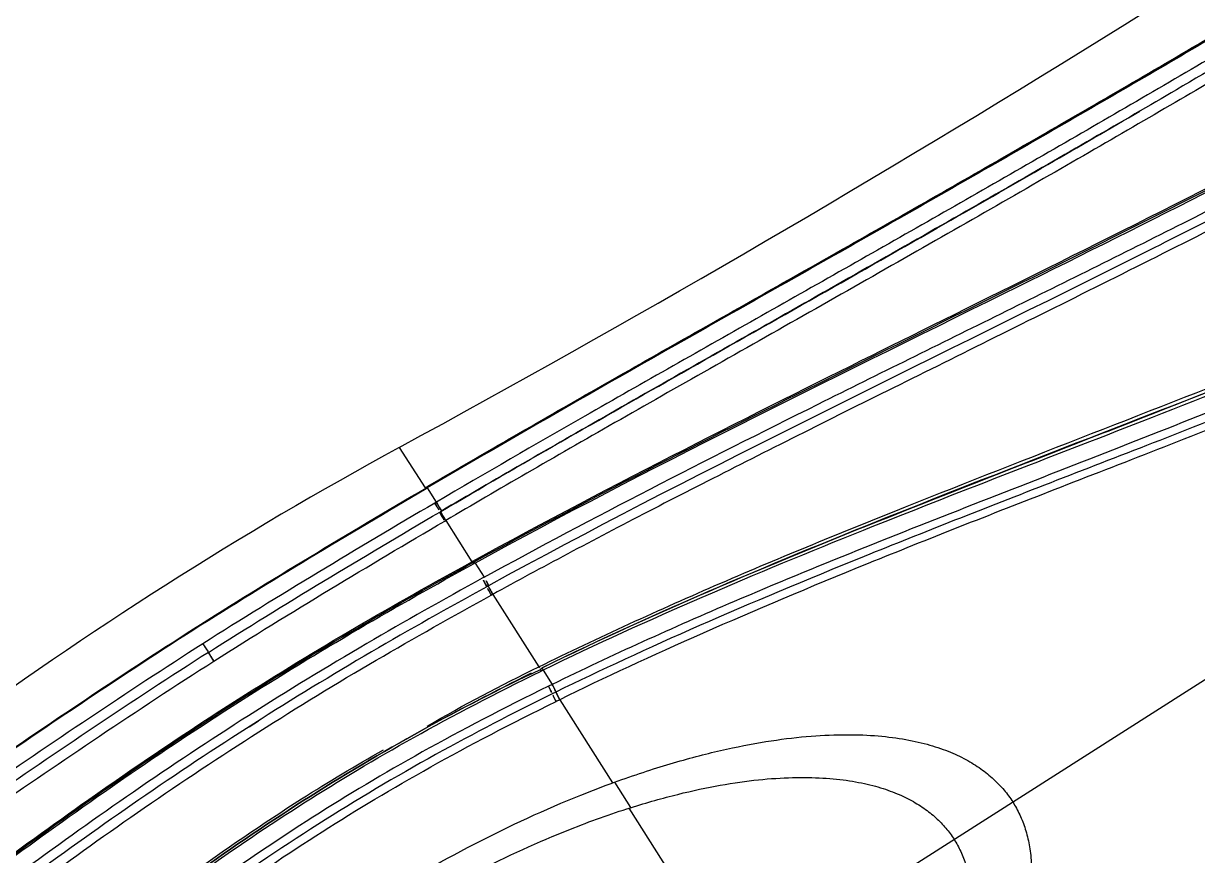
# Model space of a CAD drawing. Header units: millimetres. Extents: x 1145859089 to 1147511753, y -1047484727 to -1047247487.
# Drawn here: x 1145997643.21 to 1145997685.39, y -1047439009.17 to -1047438979.29 of the extents above; entities that cross this region are included whole.
import ezdxf
from ezdxf.xclip import XClip

# ---------------------------------------------------------------- set-up
doc = ezdxf.new("R2010")
doc.units = ezdxf.units.MM
doc.header["$LTSCALE"] = 100
doc.header["$MEASUREMENT"] = 0
doc.header["$XCLIPFRAME"] = 2
doc.linetypes.add('단지배치도$0$CENTER', pattern=[31, 30, -0.5, 0, -0.5])
doc.layers.get('0').update_dxf_attribs({"linetype": 'CONTINUOUS'})
doc.layers.add('XREF', color=135, linetype='CONTINUOUS')
doc.layers.add('단지배치도$0$W240910', color=135, linetype='CONTINUOUS')

# ---------------------------------------------------------------- blocks, each defined once
blk = doc.blocks.new('단지배치도$0$zw$9902')
at = {"layer": '단지배치도$0$W240910', "linetype": '단지배치도$0$CENTER', "ltscale": 20}
blk.add_line((59428.184, -67707.751), (59826.424, -67454.397), dxfattribs=at)
at = {"layer": '단지배치도$0$W240910', "linetype": 'ByBlock', "ltscale": 20}
for p, q in [((59515.885, -67625.21), (59516.809, -67626.664)), ((59516.871, -67626.645), (59516.851, -67626.685)), ((59516.851, -67626.684), (59516.889, -67626.662)), ((59516.871, -67626.645), (59516.871, -67626.645)), ((59516.889, -67626.662), (59517.214, -67627.173)), ((59517.215, -67627.174), (59517.158, -67627.207)), ((59517.521, -67627.854), (59517.554, -67627.835)), ((59517.554, -67627.835), (59518.495, -67629.313)), ((59518.522, -67629.298), (59518.495, -67629.313)), ((59518.518, -67629.349), (59518.546, -67629.334)), ((59518.546, -67629.334), (59518.546, -67629.334)), ((59518.578, -67629.317), (59518.553, -67629.345)), ((59518.574, -67629.377), (59518.572, -67629.374)), ((59518.605, -67629.359), (59518.574, -67629.376)), ((59518.578, -67629.317), (59518.578, -67629.317)), ((59518.605, -67629.36), (59518.931, -67629.872)), ((59518.931, -67629.871), (59518.866, -67629.907)), ((59519.092, -67630.174), (59519.027, -67630.21)), ((59519.189, -67630.514), (59519.241, -67630.486)), ((59519.241, -67630.487), (59520.898, -67633.09)), ((59520.951, -67633.178), (59520.952, -67633.178)), ((59521.013, -67633.125), (59520.953, -67633.182)), ((59520.982, -67633.241), (59520.98, -67633.236)), ((59521.052, -67633.206), (59520.982, -67633.239)), ((59521.052, -67633.205), (59521.378, -67633.719)), ((59521.378, -67633.719), (59521.249, -67633.782)), ((59521.511, -67633.994), (59521.382, -67634.058)), ((59521.647, -67634.268), (59521.515, -67634.332)), ((59521.647, -67634.268), (59523.547, -67637.255)), ((59510.488, -67635.241), (59510.824, -67635.028)), ((59523.613, -67637.231), (59524.193, -67638.143)), ((59524.126, -67638.165), (59526.487, -67641.876))]:
    blk.add_line(p, q, dxfattribs=at)
at = {"layer": '단지배치도$0$W240910'}
for radius in [11431.377, 11931.377]:
    blk.add_arc((57394.291, -57699.4), radius, 251.6277496, 321.4181311, dxfattribs=at)
at = {"layer": '단지배치도$0$W240910', "linetype": 'ByBlock', "ltscale": 20}
for centre, radius, start, end in [((59271.626, -67176.112), 511.226, 298.54116, 304.90522), ((59584.105, -67750.583), 142.732, 118.55235, 126.37539), ((59516.872, -67626.646), 0.00114, 95.4471, 108.3686), ((59516.872, -67626.646), 0.00137, 83.6037, 95.1014), ((59516.872, -67626.647), 0.0018, 78.1375, 87.671), ((59516.871, -67626.648), 0.00252, 71.2127, 78.9432), ((59516.871, -67626.649), 0.00361, 65.9743, 72.0995), ((59516.871, -67626.65), 0.00499, 62.584, 67.4919), ((59516.87, -67626.652), 0.00685, 59.7876, 63.7228), ((59516.869, -67626.654), 0.00922, 55.9345, 59.1604), ((59516.867, -67626.656), 0.0123, 54.9956, 57.6525), ((59516.865, -67626.659), 0.016, 52.9777, 55.2118), ((59516.863, -67626.663), 0.0204, 51.5766, 53.4633), ((59516.859, -67626.667), 0.0256, 49.3375, 50.959), ((59516.856, -67626.672), 0.0313, 49.2518, 50.652), ((59516.851, -67626.677), 0.0383, 47.4112, 48.6395), ((59516.846, -67626.683), 0.0468, 46.437, 47.5128), ((59516.84, -67626.69), 0.0558, 45.7245, 46.6758), ((59516.834, -67626.696), 0.0647, 45.209, 46.0639), ((59516.826, -67626.704), 0.0756, 44.3603, 45.1441), ((59516.816, -67626.714), 0.0896, 43.9546, 44.6405), ((59516.802, -67626.727), 0.109, 43.0761, 43.6617), ((59516.798, -67626.732), 0.115, 42.908, 43.4976), ((59516.798, -67626.732), 0.115, 42.05, 42.6861), ((59516.766, -67626.761), 0.158, 41.706, 42.1464), ((59516.56, -67626.945), 0.435, 41.6008, 41.749), ((59516.765, -67626.761), 0.159, 40.677, 41.2395), ((59516.755, -67626.77), 0.173, 40.0144, 40.8526), ((59516.485, -67627.002), 0.528, 40.0992, 40.4658), ((59520.628, -67628.048), 2.449, 210.6698, 210.8098), ((59519.22, -67628.893), 0.807, 210.5112, 210.8287), ((59519.165, -67628.924), 0.743, 210.9046, 211.1174), ((59520.24, -67628.268), 2.003, 211.3005, 211.3584), ((59519.166, -67628.923), 0.745, 211.3288, 211.4966), ((59518.99, -67629.03), 0.539, 211.5859, 211.8275), ((59518.993, -67629.031), 0.54, 211.5407, 211.7655), ((59518.968, -67629.047), 0.511, 211.7788, 212.003), ((59518.887, -67629.097), 0.416, 212.0323, 212.2955), ((59518.83, -67629.133), 0.349, 212.3129, 212.6148), ((59518.79, -67629.159), 0.301, 212.6276, 212.9587), ((59518.752, -67629.185), 0.255, 212.6255, 212.9967), ((59518.713, -67629.208), 0.21, 213.361, 213.7843), ((59518.681, -67629.231), 0.17, 213.4048, 213.8935), ((59518.653, -67629.249), 0.137, 214.3027, 214.8673), ((59518.63, -67629.266), 0.109, 214.4035, 215.0691), ((59518.61, -67629.281), 0.0841, 214.5363, 215.3277), ((59518.593, -67629.292), 0.0631, 215.7594, 216.7248), ((59518.579, -67629.303), 0.0458, 216.6817, 217.8731), ((59518.569, -67629.311), 0.0325, 217.0164, 218.5405), ((59518.555, -67629.323), 0.0139, 219.7062, 222.4528), ((59518.561, -67629.318), 0.0217, 218.3115, 220.3018), ((59518.547, -67629.332), 0.00204, 226.1963, 236.5807), ((59518.548, -67629.33), 0.00432, 224.3028, 230.4878), ((59518.551, -67629.327), 0.00815, 221.8014, 225.7462), ((59518.545, -67629.337), 0.00328, 55.0053, 64.8713), ((59518.545, -67629.337), 0.00281, 64.5166, 76.1611), ((59518.546, -67629.333), 0.000346, 238.2473, 272.7305), ((59518.546, -67629.333), 0.000845, 229.1266, 248.9313), ((59518.503, -67629.375), 0.0595, 41.0327, 41.6563), ((59518.539, -67629.343), 0.0116, 46.3094, 49.1286), ((59518.525, -67629.356), 0.0305, 39.9784, 41.4206), ((59518.52, -67629.359), 0.0362, 38.1667, 39.5828), ((59518.5, -67629.376), 0.0623, 37.5918, 38.5346), ((59518.477, -67629.392), 0.0905, 36.194, 36.9049), ((59518.46, -67629.404), 0.112, 35.3476, 35.9906), ((59518.437, -67629.421), 0.14, 35.1309, 35.6898), ((59518.403, -67629.443), 0.18, 34.1492, 34.6225), ((59518.367, -67629.467), 0.223, 33.7009, 34.109), ((59518.327, -67629.495), 0.272, 33.615, 33.9772), ((59518.283, -67629.523), 0.325, 32.9328, 33.2541), ((59518.23, -67629.556), 0.387, 32.6155, 32.9029), ((59518.172, -67629.593), 0.455, 32.3349, 32.5929), ((59518.11, -67629.632), 0.529, 32.0816, 32.3157), ((59518.044, -67629.677), 0.608, 32.1039, 32.3168), ((59517.968, -67629.721), 0.696, 31.6411, 31.8362), ((59517.89, -67629.768), 0.787, 31.4428, 31.6219), ((59517.802, -67629.822), 0.89, 31.2666, 31.432), ((59517.716, -67629.874), 0.991, 31.0902, 31.2435), ((59517.622, -67629.935), 1.103, 31.1426, 31.2854), ((59517.516, -67629.993), 1.224, 30.7838, 30.9168), ((59517.404, -67630.059), 1.354, 30.6425, 30.7665), ((59517.309, -67630.121), 1.467, 30.6869, 30.8041), ((59517.208, -67630.174), 1.581, 30.369, 30.4811), ((59518.578, -67629.317), 0.000245, 34.8067, 83.2512), ((59518.577, -67629.318), 0.00108, 40.8594, 57.4669), ((59518.576, -67629.319), 0.00342, 39.9988, 47.0108), ((59518.573, -67629.322), 0.00793, 38.0553, 41.9201), ((59518.567, -67629.328), 0.0158, 37.4222, 39.7988), ((59518.558, -67629.335), 0.0273, 36.8455, 38.4711), ((59518.545, -67629.345), 0.0433, 35.7814, 36.9473), ((59518.527, -67629.358), 0.0653, 34.8541, 35.7419), ((59518.504, -67629.374), 0.0937, 34.6517, 35.3432), ((59518.477, -67629.393), 0.127, 34.0319, 34.5911), ((59518.442, -67629.418), 0.17, 33.9196, 34.3775), ((59518.4, -67629.446), 0.22, 33.4327, 33.8175), ((59518.349, -67629.479), 0.281, 33.0169, 33.3432), ((59518.295, -67629.516), 0.347, 32.9928, 33.2752), ((59518.228, -67629.559), 0.426, 32.6563, 32.901), ((59518.15, -67629.608), 0.518, 32.3565, 32.5712), ((59518.073, -67629.659), 0.61, 32.3681, 32.5597), ((59517.99, -67629.71), 0.708, 32.1112, 32.286), ((59517.875, -67629.786), 0.845, 32.133, 32.2855), ((59517.717, -67629.883), 1.031, 31.9091, 32.0392), ((59517.663, -67629.915), 1.094, 31.7084, 31.8388), ((59517.671, -67629.914), 1.087, 31.7476, 31.8878), ((59517.321, -67630.127), 1.496, 31.5164, 31.614), ((59515.212, -67631.439), 3.98, 31.7186, 31.7526), ((59517.326, -67630.125), 1.491, 31.3345, 31.4583), ((59517.225, -67630.186), 1.61, 31.1595, 31.3446), ((59514.451, -67631.874), 4.857, 31.1865, 31.2685), ((59842.798, -68073.947), 510.155, 120.01584, 126.39327), ((59520.78, -67633.266), 0.193, 27.2203, 27.3186), ((59520.922, -67633.192), 0.0327, 25.1976, 25.4801), ((59520.949, -67633.179), 0.00276, 32.2559, 32.6718), ((59520.133, -67633.578), 0.912, 26.0027, 26.0419), ((59521.185, -67633.065), 0.259, 205.8723, 206.2085), ((59517.2, -67635.016), 4.177, 26.0615, 26.0775), ((59518.816, -67634.198), 2.367, 25.4846, 25.5066), ((59523.929, -67631.741), 3.306, 205.7885, 205.8304), ((59514.667, -67636.246), 6.993, 25.9841, 25.9957), ((59510.907, -67638.077), 11.175, 25.9688, 25.9774), ((59505.908, -67640.51), 16.735, 25.9575, 25.9641), ((59499.994, -67643.505), 23.363, 26.2071, 26.2125), ((59492.419, -67647.056), 31.728, 25.9154, 25.9198), ((59483.473, -67651.384), 41.666, 25.8882, 25.8919), ((59472.922, -67656.661), 53.463, 26.0363, 26.0394), ((59460.781, -67662.296), 66.846, 25.80511, 25.80784), ((59447.331, -67669.219), 81.969, 26.06684, 26.06923), ((59431.556, -67676.546), 99.36, 25.8629, 25.86501), ((59414.851, -67684.755), 117.972, 25.90938, 25.91126), ((59396.356, -67693.9), 138.605, 25.96723, 25.96891), ((59376.297, -67703.789), 160.969, 26.0043, 26.00582), ((59355.034, -67713.779), 184.459, 25.89596, 25.89735), ((59331.889, -67724.999), 210.18, 25.89075, 25.89202), ((59305.893, -67738.213), 239.338, 26.01788, 26.01903), ((59283.432, -67748.414), 263.998, 25.86816, 25.86923), ((59265.117, -67757.682), 284.522, 25.93718, 25.93821)]:
    blk.add_arc(centre, radius, start, end, dxfattribs=at)
for points, knots in [([(59516.809, -67626.664), (59517.684, -67626.151), (59519.602, -67625.034), (59523.623, -67622.723), (59528.881, -67619.751), (59535.182, -67616.184), (59541.451, -67612.57), (59547.69, -67608.918), (59552.848, -67605.806), (59556.935, -67603.246), (59559.976, -67601.284), (59562.826, -67599.374), (59564.638, -67598.085), (59565.455, -67597.481)], [0, 0, 0, 0, 0.053753, 0.117503, 0.245004, 0.372505, 0.500005, 0.627506, 0.755006, 0.818756, 0.882507, 0.946257, 1, 1, 1, 1]), ([(59516.871, -67626.645), (59519.312, -67625.212), (59521.77, -67623.8), (59527.528, -67620.528), (59530.824, -67618.672), (59537.392, -67614.93), (59540.664, -67613.046), (59547.178, -67609.238), (59550.415, -67607.306), (59559.443, -67601.738), (59562.824, -67599.454), (59565.472, -67597.497)], [0, 0, 0, 0, 0.135041, 0.135041, 0.315029, 0.315029, 0.494789, 0.494789, 0.67443, 0.67443, 1, 1, 1, 1]), ([(59565.483, -67597.527), (59563.582, -67598.934), (59559.667, -67601.589), (59553.675, -67605.37), (59547.611, -67609.025), (59542.517, -67612.004), (59537.405, -67614.958), (59532.276, -67617.887), (59525.069, -67621.946), (59519.937, -67624.873), (59516.889, -67626.662)], [0, 0, 0, 0, 0.00709361, 0.01418547, 0.02127667, 0.02836778, 0.03191301, 0.03900351, 0.04609361, 0.05672771, 0.05672771, 0.05672771, 0.05672771]), ([(59565.809, -67598.041), (59564.006, -67599.373), (59560.137, -67602.005), (59554.13, -67605.805), (59547.882, -67609.568), (59541.583, -67613.248), (59535.256, -67616.889), (59528.899, -67620.482), (59522.87, -67623.893), (59518.984, -67626.135), (59517.215, -67627.174)], [0, 0, 0, 0, 0.118744, 0.247494, 0.376244, 0.504993, 0.633743, 0.762493, 0.891243, 1, 1, 1, 1]), ([(59566.234, -67598.629), (59565.202, -67599.391), (59562.968, -67600.979), (59559.104, -67603.526), (59554.73, -67606.282), (59549.803, -67609.27), (59544.251, -67612.545), (59537.947, -67616.195), (59530.582, -67620.383), (59523.448, -67624.41), (59519.425, -67626.733), (59517.554, -67627.834)], [0, 0, 0, 0, 0.111111, 0.222222, 0.333333, 0.444444, 0.555556, 0.666667, 0.777778, 0.888889, 1, 1, 1, 1]), ([(59518.577, -67629.317), (59522.653, -67627.078), (59531.126, -67622.79), (59543.984, -67616.494), (59556.673, -67609.902), (59564.868, -67605.15), (59568.686, -67602.558)], [0.123852, 0.123852, 0.123852, 0.123852, 3.008546, 6.018243, 9.02794, 11.913787, 11.913787, 11.913787, 11.913787]), ([(59568.73, -67602.631), (59565.779, -67604.624), (59560.188, -67607.974), (59549.786, -67613.619), (59536.041, -67620.502), (59524.854, -67625.942), (59518.605, -67629.36)], [0, 0, 0, 0, 0.0106829, 0.01958001, 0.03558159, 0.05692949, 0.05692949, 0.05692949, 0.05692949]), ([(59518.931, -67629.871), (59522.88, -67627.704), (59529.082, -67624.556), (59537.496, -67620.412), (59546.238, -67616.084), (59554.902, -67611.618), (59563.218, -67606.895), (59567.192, -67604.404), (59569.054, -67603.141)], [0, 0, 0, 0, 0.237508, 0.366258, 0.495008, 0.752508, 0.881258, 1, 1, 1, 1]), ([(59518.522, -67629.297), (59523.656, -67626.477), (59528.851, -67623.897), (59540.293, -67618.216), (59552.387, -67612.311), (59562.699, -67606.256), (59563.556, -67605.741), (59564.407, -67605.218)], [0, 0, 0, 0, 0.330846, 0.330846, 0.944105, 0.944105, 1, 1, 1, 1]), ([(59520.896, -67633.087), (59523.049, -67632.03), (59527.414, -67630.036), (59536.284, -67626.427), (59544.098, -67623.426), (59550.211, -67621), (59552.408, -67620.051), (59554.628, -67619.161), (59556.802, -67618.157), (59559, -67617.213), (59561.187, -67616.24), (59563.888, -67614.952), (59568.171, -67612.812), (59571.318, -67611.079), (59573.374, -67609.852)], [0, 0, 0, 0, 0.00719419, 0.01439157, 0.02877216, 0.03236657, 0.03416386, 0.03596114, 0.03955563, 0.04135295, 0.04315069, 0.04674689, 0.05034313, 0.05753262, 0.05753262, 0.05753262, 0.05753262]), ([(59521.011, -67633.126), (59525.201, -67631.073), (59534.016, -67627.387), (59547.516, -67622.277), (59560.866, -67616.729), (59569.413, -67612.396), (59573.435, -67610)], [0.14265, 0.14265, 0.14265, 0.14265, 3.455662, 6.922975, 10.390287, 13.714952, 13.714952, 13.714952, 13.714952]), ([(59573.437, -67610.003), (59569.416, -67612.395), (59560.878, -67616.709), (59549.807, -67621.324), (59540.732, -67624.872), (59531.825, -67628.327), (59525.229, -67631.062), (59521.013, -67633.125)], [0, 0, 0, 0, 0.244988, 0.499987, 0.627487, 0.754987, 1, 1, 1, 1]), ([(59547.434, -67610.232), (59546.267, -67610.922), (59543.169, -67612.747), (59537.717, -67615.901), (59530.408, -67620.055), (59523.287, -67624.081), (59519.268, -67626.397), (59517.395, -67627.495)], [0.4843847, 0.4843847, 0.4843847, 0.4843847, 0.5555556, 0.6666667, 0.7777778, 0.8888889, 1, 1, 1, 1]), ([(59573.51, -67610.145), (59567.329, -67613.797), (59557.009, -67618.576), (59543.13, -67624.083), (59531.978, -67628.348), (59524.817, -67631.371), (59521.053, -67633.207)], [0, 0, 0, 0, 0.02154104, 0.03410504, 0.04487318, 0.0574294, 0.0574294, 0.0574294, 0.0574294]), ([(59573.835, -67610.655), (59569.704, -67613.056), (59562.584, -67616.638), (59553.075, -67620.728), (59546.414, -67623.367), (59541.233, -67625.418), (59536.779, -67627.151), (59532.329, -67628.901), (59527.167, -67631.026), (59523.529, -67632.668), (59521.38, -67633.718)], [0, 0, 0, 0, 0.01434749, 0.02391195, 0.03108502, 0.03586798, 0.04065298, 0.04544124, 0.05023095, 0.05741184, 0.05741184, 0.05741184, 0.05741184]), ([(59517.374, -67627.512), (59520.235, -67625.832), (59524.651, -67623.312), (59530.609, -67619.946), (59535.002, -67617.454), (59538.961, -67615.182), (59541.391, -67613.776), (59542.489, -67613.131)], [0, 0, 0, 0, 0.1756931, 0.2685413, 0.3613895, 0.4424648, 0.5097605, 0.5097605, 0.5097605, 0.5097605]), ([(59547.421, -67615.805), (59545.38, -67616.849), (59535.933, -67621.607), (59526.38, -67626.186), (59519.092, -67630.173)], [0.02515242, 0.02515242, 0.02515242, 0.02515242, 0.03204792, 0.05695389, 0.05695389, 0.05695389, 0.05695389]), ([(59536.158, -67653.147), (59536.786, -67652.62), (59538.682, -67651.01), (59542.084, -67647.98), (59547.299, -67643.075), (59550.927, -67639.595), (59555.148, -67635.567), (59559.306, -67631.689), (59563.04, -67628.338), (59566.196, -67625.594), (59570.78, -67621.831), (59574.34, -67619.133), (59576.656, -67617.503), (59577.738, -67616.765)], [0.0428845, 0.0428845, 0.0428845, 0.0428845, 0.0909091, 0.1818182, 0.2727273, 0.3636364, 0.4545455, 0.5454545, 0.6363636, 0.7272727, 0.8181818, 0.9090909, 0.9999997, 0.9999997, 0.9999997, 0.9999997]), ([(59534.733, -67654.708), (59535.974, -67653.707), (59538.418, -67651.651), (59541.985, -67648.46), (59545.479, -67645.194), (59548.934, -67641.891), (59552.396, -67638.599), (59555.876, -67635.327), (59559.367, -67632.068), (59562.905, -67628.859), (59565.9, -67626.235), (59568.345, -67624.193), (59570.169, -67622.65), (59572.047, -67621.171), (59573.947, -67619.721), (59575.88, -67618.318), (59577.19, -67617.413), (59577.852, -67616.969)], [0, 0, 0, 0, 0.00478807, 0.00957675, 0.01436495, 0.01915126, 0.02393531, 0.02871768, 0.0334999, 0.03828199, 0.04306461, 0.04545663, 0.04784897, 0.05024146, 0.05263373, 0.0550255, 0.05741658, 0.05741658, 0.05741658, 0.05741658]), ([(59578.276, -67617.609), (59574.401, -67620.237), (59566.855, -67626.142), (59556.172, -67635.883), (59545.823, -67645.946), (59538.749, -67652.368), (59535.114, -67655.293)], [0.142649, 0.142649, 0.142649, 0.142649, 3.467314, 6.934627, 10.401939, 13.714952, 13.714952, 13.714952, 13.714952]), ([(59578.384, -67617.727), (59574.415, -67620.41), (59566.875, -67626.325), (59556.244, -67635.985), (59545.936, -67645.962), (59538.848, -67652.414), (59535.1, -67655.414)], [0, 0, 0, 0, 0.01437799, 0.02875912, 0.04314194, 0.05753139, 0.05753139, 0.05753139, 0.05753139]), ([(59536.974, -67658.282), (59540.699, -67655.559), (59548.142, -67649.725), (59559.288, -67640.753), (59570.658, -67632.037), (59578.471, -67626.599), (59582.478, -67624.214)], [0.177706, 0.177706, 0.177706, 0.177706, 3.997519, 7.995035, 11.992552, 15.822247, 15.822247, 15.822247, 15.822247]), ([(59582.632, -67624.483), (59580.699, -67625.635), (59576.759, -67628.179), (59568.957, -67633.711), (59561.24, -67639.666), (59553.615, -67645.749), (59546.296, -67651.615), (59540.817, -67655.899), (59537.181, -67658.557)], [0, 0, 0, 0, 0.118742, 0.247492, 0.504992, 0.633742, 0.762492, 1, 1, 1, 1]), ([(59582.956, -67624.993), (59579.901, -67626.822), (59574.497, -67630.466), (59564.975, -67637.496), (59552.918, -67647.03), (59543.249, -67654.857), (59537.506, -67659.068)], [0, 0, 0, 0, 0.01068308, 0.01958029, 0.0355817, 0.05692962, 0.05692962, 0.05692962, 0.05692962]), ([(59583.005, -67625.064), (59579.039, -67627.424), (59571.262, -67632.833), (59559.914, -67641.533), (59548.762, -67650.511), (59541.287, -67656.369), (59537.532, -67659.112)], [0.123852, 0.123852, 0.123852, 0.123852, 3.009708, 6.019416, 9.029124, 11.91377, 11.91377, 11.91377, 11.91377]), ([(59508.489, -67631.725), (59509.864, -67630.854), (59512.637, -67629.147), (59515.434, -67627.489), (59516.832, -67626.668)], [0, 0, 0, 0, 0.5000033, 1, 1, 1, 1]), ([(59508.502, -67631.745), (59509.877, -67630.874), (59512.652, -67629.167), (59515.45, -67627.506), (59516.851, -67626.685)], [0, 0, 0, 0, 0.500003, 1, 1, 1, 1]), ([(59517.158, -67627.207), (59515.76, -67628.027), (59512.97, -67629.688), (59510.2, -67631.388), (59508.827, -67632.257)], [0, 0, 0, 0, 0.499999, 1, 1, 1, 1]), ([(59517.158, -67627.207), (59517.185, -67627.242), (59517.289, -67627.408), (59517.344, -67627.526), (59517.338, -67627.528)], [1.897383, 1.897383, 1.897383, 1.897383, 6.305831, 10.705892, 10.705892, 10.705892, 10.705892]), ([(59517.215, -67627.174), (59517.224, -67627.187), (59517.25, -67627.225), (59517.306, -67627.315), (59517.361, -67627.412), (59517.393, -67627.479), (59517.396, -67627.494), (59517.393, -67627.493)], [0, 0, 0, 0, 0.2, 0.4, 0.6, 0.8, 0.9999482, 0.9999482, 0.9999482, 0.9999482]), ([(59509.025, -67632.567), (59510.394, -67631.7), (59513.154, -67629.997), (59515.943, -67628.348), (59517.338, -67627.528)], [0, 0, 0, 0, 0.499963, 1, 1, 1, 1]), ([(59517.395, -67627.495), (59517.388, -67627.499), (59517.377, -67627.508), (59517.358, -67627.519), (59517.345, -67627.526), (59517.338, -67627.528)], [0, 0, 0, 0, 0.333333, 0.666667, 1, 1, 1, 1]), ([(59517.395, -67627.496), (59517.395, -67627.496), (59517.395, -67627.496), (59517.395, -67627.496), (59517.395, -67627.496), (59517.395, -67627.496), (59517.395, -67627.496)], [0.99994817, 0.99994817, 0.99994817, 0.99994817, 1, 1, 1, 1.00001, 1.00001, 1.00001, 1.00001]), ([(59509.225, -67632.881), (59510.608, -67632.004), (59513.363, -67630.306), (59516.146, -67628.66), (59517.52, -67627.854)], [0, 0, 0, 0, 0.506349, 1, 1, 1, 1]), ([(59578.189, -67628.208), (59576.614, -67629.255), (59573.248, -67631.589), (59567.665, -67635.687), (59561.277, -67640.587), (59554.233, -67646.173), (59548.026, -67651.138), (59542.45, -67655.507), (59539.104, -67658.018), (59537.527, -67659.17)], [0.1304129, 0.1304129, 0.1304129, 0.1304129, 0.25, 0.375, 0.5, 0.625, 0.75, 0.875, 1, 1, 1, 1]), ([(59538.442, -67660.667), (59540.268, -67659.415), (59544.11, -67656.733), (59550.783, -67651.974), (59557.459, -67647.247), (59563.397, -67643.105), (59568.732, -67639.452), (59573.58, -67636.218), (59577.976, -67633.391), (59581.966, -67630.939), (59584.382, -67629.571), (59585.524, -67628.951)], [0, 0, 0, 0, 0.111111, 0.222222, 0.333333, 0.444444, 0.555556, 0.666667, 0.777778, 0.888889, 1, 1, 1, 1]), ([(59502.06, -67639.818), (59503.349, -67638.877), (59506.001, -67636.984), (59510.103, -67634.261), (59514.308, -67631.702), (59517.148, -67630.103), (59518.546, -67629.334)], [0, 0, 0, 0, 0.245, 0.5, 0.755, 1, 1, 1, 1]), ([(59502.062, -67639.762), (59503.348, -67638.825), (59505.989, -67636.935), (59510.079, -67634.223), (59514.268, -67631.67), (59517.101, -67630.08), (59518.494, -67629.313)], [0, 0, 0, 0, 0.244999, 0.5, 0.755001, 1, 1, 1, 1]), ([(59502.087, -67639.861), (59503.376, -67638.921), (59506.029, -67637.026), (59510.13, -67634.304), (59514.334, -67631.745), (59517.175, -67630.146), (59518.574, -67629.377)], [2.526261, 2.526261, 2.526261, 2.526261, 33.473298, 65.683384, 97.893471, 128.8405, 128.8405, 128.8405, 128.8405]), ([(59518.865, -67629.908), (59517.473, -67630.673), (59514.642, -67632.262), (59510.454, -67634.814), (59506.367, -67637.524), (59503.727, -67639.413), (59502.444, -67640.35)], [0, 0, 0, 0, 0.244998, 0.5, 0.755001, 1, 1, 1, 1]), ([(59519.026, -67630.21), (59519.028, -67630.209), (59519.017, -67630.184), (59518.974, -67630.101), (59518.916, -67629.995), (59518.88, -67629.931), (59518.865, -67629.908)], [0, 0, 0, 0, 0.246452, 0.500928, 0.755403, 1, 1, 1, 1]), ([(59519.092, -67630.173), (59519.096, -67630.172), (59519.049, -67630.077), (59518.96, -67629.917), (59518.931, -67629.871)], [1.648602, 1.648602, 1.648602, 1.648602, 5.144667, 8.641362, 8.641362, 8.641362, 8.641362]), ([(59538.896, -67661.254), (59540.586, -67660.092), (59544.264, -67657.522), (59549.908, -67653.507), (59555.857, -67649.271), (59561.836, -67645.083), (59567.839, -67640.937), (59573.895, -67636.872), (59579.882, -67633.042), (59583.905, -67630.653), (59585.876, -67629.584)], [0, 0, 0, 0, 0.108757, 0.237507, 0.366257, 0.495006, 0.623756, 0.752506, 0.881256, 1, 1, 1, 1]), ([(59519.026, -67630.21), (59517.637, -67630.974), (59514.814, -67632.56), (59510.638, -67635.103), (59506.564, -67637.806), (59503.93, -67639.69), (59502.649, -67640.624)], [0, 0, 0, 0, 0.244999, 0.5, 0.755001, 1, 1, 1, 1]), ([(59519.189, -67630.514), (59519.161, -67630.468), (59519.072, -67630.308), (59519.025, -67630.213), (59519.028, -67630.212)], [2.082118, 2.082118, 2.082118, 2.082118, 6.498125, 10.906785, 10.906785, 10.906785, 10.906785]), ([(59586.203, -67630.097), (59584.123, -67631.223), (59580.06, -67633.644), (59574.096, -67637.469), (59568.215, -67641.413), (59563.358, -67644.765), (59558.516, -67648.143), (59553.69, -67651.547), (59546.96, -67656.355), (59542.134, -67659.764), (59539.222, -67661.766)], [0, 0, 0, 0, 0.00709361, 0.01418546, 0.02127666, 0.02836776, 0.03191298, 0.03900348, 0.04609359, 0.0567277, 0.0567277, 0.0567277, 0.0567277]), ([(59586.226, -67630.12), (59585.396, -67630.569), (59584.573, -67631.032), (59580.247, -67633.541), (59575.511, -67636.545), (59566.252, -67642.799), (59563.136, -67644.957), (59555.033, -67650.616), (59549.481, -67654.6), (59543.076, -67659.122), (59541.156, -67660.464), (59539.23, -67661.789)], [0, 0, 0, 0, 0.079666, 0.079666, 0.421851, 0.421851, 0.597487, 0.597487, 0.879584, 0.879584, 1, 1, 1, 1]), ([(59502.856, -67640.9), (59504.134, -67639.969), (59506.758, -67638.087), (59510.823, -67635.393), (59514.986, -67632.855), (59517.803, -67631.276), (59519.189, -67630.514)], [0, 0, 0, 0, 0.245001, 0.5, 0.754999, 1, 1, 1, 1]), ([(59500.373, -67637.139), (59501.709, -67636.22), (59504.397, -67634.39), (59507.117, -67632.601), (59508.489, -67631.725)], [0, 0, 0, 0, 0.499997, 1, 1, 1, 1]), ([(59500.38, -67637.163), (59501.718, -67636.242), (59504.408, -67634.412), (59507.129, -67632.622), (59508.502, -67631.745)], [0, 0, 0, 0, 0.500033, 1, 1, 1, 1]), ([(59508.827, -67632.257), (59507.458, -67633.132), (59504.744, -67634.921), (59502.058, -67636.744), (59500.723, -67637.663)], [0, 0, 0, 0, 0.500001, 1, 1, 1, 1]), ([(59508.827, -67632.257), (59508.828, -67632.259), (59508.85, -67632.294), (59508.877, -67632.334), (59508.949, -67632.448), (59509.011, -67632.544), (59509.014, -67632.55), (59509.025, -67632.567), (59509.025, -67632.567)], [0, 0, 0, 0, 0.011494, 0.255277, 0.499059, 0.742842, 0.986625, 1, 1, 1, 1]), ([(59509.025, -67632.567), (59507.659, -67633.44), (59504.947, -67635.218), (59502.271, -67637.046), (59500.938, -67637.962)], [0, 0, 0, 0, 0.5, 1, 1, 1, 1]), ([(59509.225, -67632.881), (59509.224, -67632.88), (59509.205, -67632.849), (59509.173, -67632.801), (59509.103, -67632.69), (59509.041, -67632.593), (59509.038, -67632.589), (59509.027, -67632.57), (59509.027, -67632.57)], [0, 0, 0, 0, 0.014825, 0.257907, 0.500989, 0.744071, 0.987153, 1, 1, 1, 1]), ([(59501.156, -67638.264), (59502.468, -67637.362), (59505.138, -67635.538), (59507.844, -67633.763), (59509.225, -67632.881)], [0, 0, 0, 0, 0.493578, 1, 1, 1, 1]), ([(59504.509, -67643.607), (59505.751, -67642.61), (59508.33, -67640.627), (59512.392, -67637.859), (59516.622, -67635.356), (59519.512, -67633.862), (59520.953, -67633.182)], [0, 0, 0, 0, 0.245001, 0.5, 0.754999, 1, 1, 1, 1]), ([(59521.013, -67633.125), (59521.014, -67633.13), (59521.025, -67633.151), (59521.047, -67633.194), (59521.053, -67633.207)], [0.233451, 0.233451, 0.233451, 0.233451, 0.4996526, 0.6106552, 0.6106552, 0.6106552, 0.6106552]), ([(59520.627, -67633.315), (59519.304, -67633.97), (59516.521, -67635.416), (59512.392, -67637.859), (59508.466, -67640.534), (59506.011, -67642.41), (59504.893, -67643.3)], [4.115195, 4.115195, 4.115195, 4.115195, 24.778321, 47.988778, 71.199235, 91.204876, 91.204876, 91.204876, 91.204876]), ([(59521.381, -67634.058), (59519.967, -67634.752), (59517.109, -67636.23), (59512.928, -67638.703), (59508.914, -67641.438), (59506.364, -67643.4), (59505.136, -67644.386)], [0, 0, 0, 0, 0.245002, 0.5, 0.754998, 1, 1, 1, 1]), ([(59521.248, -67633.783), (59521.273, -67633.837), (59521.345, -67633.983), (59521.38, -67634.058), (59521.381, -67634.058)], [0.835453, 0.835453, 0.835453, 0.835453, 2.417847, 4.000212, 4.000212, 4.000212, 4.000212]), ([(59521.514, -67634.333), (59521.486, -67634.28), (59521.414, -67634.135), (59521.379, -67634.06), (59521.382, -67634.059)], [0.817079, 0.817079, 0.817079, 0.817079, 2.36197, 3.90506, 3.90506, 3.90506, 3.90506]), ([(59523.613, -67637.231), (59524.314, -67636.977), (59525.653, -67636.538), (59527.457, -67636.066), (59529.079, -67635.75), (59530.531, -67635.57), (59531.826, -67635.507), (59532.974, -67635.543), (59533.985, -67635.664), (59534.864, -67635.857), (59535.617, -67636.11), (59536.253, -67636.408), (59536.791, -67636.744), (59537.243, -67637.11), (59537.619, -67637.504), (59537.829, -67637.789), (59537.922, -67637.937)], [0, 0, 0, 0, 0.071429, 0.142857, 0.214286, 0.285714, 0.357143, 0.428571, 0.5, 0.571429, 0.642857, 0.714286, 0.785714, 0.857143, 0.928571, 1, 1, 1, 1]), ([(59504.462, -67643.535), (59505.704, -67642.54), (59508.282, -67640.553), (59511.917, -67638.079), (59514.314, -67636.627), (59515.311, -67636.07)], [0, 0, 0, 0, 0.2447978, 0.5000029, 0.6754653, 0.6754653, 0.6754653, 0.6754653]), ([(59524.193, -67638.144), (59524.785, -67637.956), (59525.917, -67637.64), (59527.44, -67637.317), (59528.808, -67637.125), (59530.032, -67637.047), (59531.119, -67637.065), (59532.077, -67637.167), (59532.911, -67637.339), (59533.626, -67637.569), (59534.23, -67637.845), (59534.743, -67638.158), (59535.171, -67638.501), (59535.527, -67638.872), (59535.725, -67639.14), (59535.813, -67639.279)], [0, 0, 0, 0, 0.076923, 0.153846, 0.230769, 0.307692, 0.384615, 0.461538, 0.538462, 0.615385, 0.692308, 0.769231, 0.846154, 0.923077, 1, 1, 1, 1]), ([(59507.067, -67647.757), (59507.368, -67647.456), (59509.622, -67645.279), (59514.65, -67641.409), (59520.286, -67638.495), (59523.213, -67637.376), (59523.613, -67637.231)], [7.66044, 7.66044, 7.66044, 7.66044, 8.090675, 10.787547, 13.484419, 13.91459, 13.91459, 13.91459, 13.91459]), ([(59507.648, -67648.67), (59508.157, -67648.117), (59510.363, -67645.886), (59515.147, -67642.19), (59520.522, -67639.424), (59523.477, -67638.37), (59524.193, -67638.144)], [7.16693, 7.16693, 7.16693, 7.16693, 8.045965, 10.727929, 13.409893, 14.288851, 14.288851, 14.288851, 14.288851]), ([(59537.922, -67637.937), (59538.016, -67638.084), (59538.185, -67638.394), (59538.383, -67638.901), (59538.524, -67639.465), (59538.6, -67640.094), (59538.6, -67640.795), (59538.511, -67641.582), (59538.314, -67642.461), (59537.995, -67643.43), (59537.541, -67644.486), (59536.935, -67645.632), (59536.156, -67646.873), (59535.181, -67648.21), (59533.989, -67649.644), (59533.025, -67650.671), (59532.498, -67651.197)], [0, 0, 0, 0, 0.071429, 0.142857, 0.214286, 0.285714, 0.357143, 0.428571, 0.5, 0.571429, 0.642857, 0.714286, 0.785714, 0.857143, 0.928571, 1, 1, 1, 1]), ([(59535.813, -67639.279), (59535.902, -67639.418), (59536.061, -67639.711), (59536.246, -67640.192), (59536.375, -67640.724), (59536.442, -67641.321), (59536.435, -67641.985), (59536.34, -67642.731), (59536.142, -67643.56), (59535.828, -67644.47), (59535.384, -67645.462), (59534.795, -67646.536), (59534.041, -67647.694), (59533.104, -67648.937), (59532.338, -67649.828), (59531.917, -67650.285)], [0, 0, 0, 0, 0.076923, 0.153846, 0.230769, 0.307692, 0.384615, 0.461538, 0.538462, 0.615385, 0.692308, 0.769231, 0.846154, 0.923077, 1, 1, 1, 1])]:
    blk.add_open_spline(points, degree=3, knots=knots, dxfattribs=at)
for points in [[(59569.422, -67603.64), (59567.991, -67604.607), (59564.884, -67606.599), (59559.502, -67609.74), (59553.364, -67613.106), (59546.355, -67616.74), (59538.338, -67620.742), (59531.118, -67624.313), (59524.702, -67627.553), (59520.969, -67629.537), (59519.241, -67630.485)], [(59573.968, -67610.84), (59572.32, -67611.825), (59568.724, -67613.843), (59562.486, -67616.933), (59555.219, -67620.169), (59546.733, -67623.601), (59539.132, -67626.528), (59532.468, -67629.145), (59526.541, -67631.622), (59523.102, -67633.215), (59521.512, -67633.993)], [(59574.096, -67611.037), (59572.46, -67612.018), (59568.879, -67614.017), (59562.624, -67617.118), (59555.381, -67620.364), (59546.873, -67623.841), (59539.289, -67626.77), (59532.597, -67629.402), (59526.673, -67631.894), (59523.236, -67633.488), (59521.648, -67634.267)], [(59534.35, -67654.233), (59535.733, -67653.121), (59538.644, -67650.675), (59543.432, -67646.344), (59548.669, -67641.38), (59554.608, -67635.684), (59561.325, -67629.492), (59567.298, -67624.343), (59572.732, -67620.015), (59576.042, -67617.631), (59577.616, -67616.57)], [(59578.176, -67617.479), (59576.599, -67618.544), (59573.278, -67620.943), (59567.828, -67625.313), (59561.814, -67630.533), (59555.099, -67636.786), (59549.224, -67642.446), (59544.033, -67647.393), (59539.302, -67651.696), (59536.425, -67654.12), (59535.058, -67655.22)], [(59536.755, -67658.016), (59538.352, -67656.849), (59541.75, -67654.293), (59547.393, -67649.865), (59553.832, -67644.715), (59560.836, -67639.17), (59567.035, -67634.422), (59572.677, -67630.287), (59577.771, -67626.765), (59580.868, -67624.814), (59582.336, -67623.939)], [(59517.34, -67627.532), (59517.338, -67627.532), (59517.342, -67627.548), (59517.374, -67627.615), (59517.429, -67627.713), (59517.485, -67627.804), (59517.511, -67627.841), (59517.52, -67627.854)], [(59517.554, -67627.834), (59517.544, -67627.821), (59517.514, -67627.777), (59517.46, -67627.691), (59517.407, -67627.596), (59517.378, -67627.534), (59517.371, -67627.513), (59517.374, -67627.512)], [(59517.393, -67627.493), (59517.435, -67627.469), (59517.476, -67627.445), (59517.518, -67627.42)], [(59518.494, -67629.313), (59518.509, -67629.337), (59518.517, -67629.35), (59518.518, -67629.349)], [(59519.241, -67630.485), (59519.231, -67630.469), (59519.205, -67630.425), (59519.157, -67630.338), (59519.112, -67630.253), (59519.083, -67630.196), (59519.079, -67630.184), (59519.08, -67630.183)], [(59508.502, -67631.745), (59508.493, -67631.732), (59508.489, -67631.725), (59508.489, -67631.725)], [(59508.49, -67631.725), (59508.489, -67631.725), (59508.489, -67631.725), (59508.489, -67631.725)], [(59504.564, -67643.678), (59505.969, -67642.542), (59508.716, -67640.445), (59512.439, -67637.94), (59516.273, -67635.64), (59519.35, -67634.035), (59520.982, -67633.241)], [(59516.891, -67635.219), (59518.193, -67634.447), (59519.539, -67633.755), (59520.896, -67633.087)], [(59520.896, -67633.087), (59520.92, -67633.129), (59520.936, -67633.155), (59520.94, -67633.157)], [(59520.953, -67633.182), (59520.965, -67633.149), (59520.989, -67633.139), (59521.013, -67633.125)], [(59521.248, -67633.783), (59519.635, -67634.569), (59516.589, -67636.156), (59512.753, -67638.458), (59509.065, -67640.94), (59506.337, -67643.023), (59504.942, -67644.148)], [(59521.38, -67633.718), (59521.391, -67633.744), (59521.421, -67633.804), (59521.47, -67633.906), (59521.504, -67633.978), (59521.511, -67633.994), (59521.512, -67633.993)], [(59521.648, -67634.267), (59521.634, -67634.243), (59521.605, -67634.183), (59521.555, -67634.082), (59521.521, -67634.01), (59521.514, -67633.994), (59521.516, -67633.993)], [(59505.328, -67644.623), (59506.711, -67643.51), (59509.417, -67641.449), (59513.097, -67638.972), (59516.887, -67636.699), (59519.912, -67635.117), (59521.514, -67634.333)]]:
    blk.add_open_spline(points, degree=3, dxfattribs=at)
blk = doc.blocks.new('단지배치도')
blk.add_blockref('단지배치도$0$zw$9902', (141034.193, 142437.157))

msp = doc.modelspace()

# ---------------------------------------------------------------- block references
at = {"layer": 'XREF'}
ref = msp.add_blockref('단지배치도', (1145797106.633357, -1047513806.462535), dxfattribs=at)
XClip(ref).set_block_clipping_path([(72982.4064819524, 34919.7593965302), (360382.4067475507, 255319.7593436702)])

doc.saveas('drawing.dxf')
